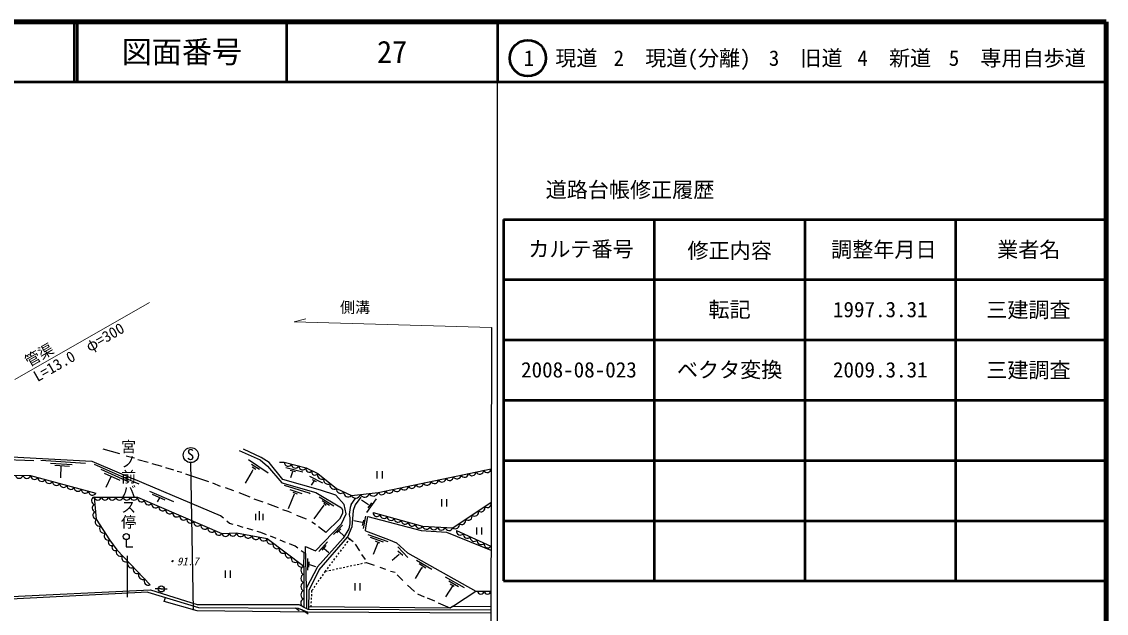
# Model space of a CAD drawing. Units: millimetres, scale not verified. Extents: x 40000 to 680000, y 20000 to 380000.
# Drawn here: x 500044 to 680000, y 281832 to 380000 of the extents above; entities that cross this region are included whole.
import ezdxf
from ezdxf.enums import TextEntityAlignment as Align

# ---------------------------------------------------------------- set-up
doc = ezdxf.new("R2010")
doc.units = ezdxf.units.MM
doc.header["$LTSCALE"] = 1000
for name, color, linetype, lineweight in [('M-BGD', 7, 'Continuous', 25), ('M-BMK-SRVR', 3, 'Continuous', 25), ('M-STR-HTXT', 7, 'Continuous', 13), ('M-TTL', 2, 'Continuous', 140), ('M-TTL-BAND', 7, 'Continuous', 25), ('M-TTL-FRAM', 2, 'Continuous', 50), ('M-TTL-LINE', 7, 'Continuous', 50)]:
    doc.layers.add(name, color=color, linetype=linetype, lineweight=lineweight)
doc.layers.add('M-TTL-TXT', color=7, linetype='Continuous')
doc.styles.add('@ＭＳ ゴシック', font='')
doc.styles.add('ＭＳ ゴシック', font='')
doc.styles.get('@ＭＳ ゴシック').set_extended_font_data('@MS Gothic')
doc.styles.get('ＭＳ ゴシック').set_extended_font_data('MS Gothic')

msp = doc.modelspace()

# ---------------------------------------------------------------- linework, layer by layer
at = {"layer": 'M-BGD'}
for p, q in [((498332, 307778), (511709, 307100)), ((513487, 309132), (516281, 308370)), ((517382, 307947), (518737, 307608)), ((494861, 307439), (502057, 307185)), ((503243, 307270), (510609, 306762)), ((504851, 306762), (508407, 306508)), ((505529, 306423), (507984, 306254)), ((506545, 306338), (506460, 304306)), ((511709, 307100), (516197, 305153)), ((512048, 306592), (518567, 303714)), ((519329, 307354), (521023, 306931)), ((521615, 306677), (523309, 306254)), ((523901, 306000), (525256, 305661)), ((528050, 306846), (528473, 282378)), ((537648, 307380), (540925, 305145)), ((538151, 306585), (539497, 305777)), ((538292, 306140), (538888, 305766)), ((543897, 306011), (546706, 305309)), ((513149, 305746), (517798, 303666)), ((513741, 305068), (516329, 303924)), ((514842, 304476), (513995, 302698)), ((516197, 305153), (518567, 304137)), ((533037, 297984), (518567, 304137)), ((525849, 305407), (526611, 305238)), ((527203, 304984), (531013, 303714)), ((544576, 305602), (545500, 305356)), ((544997, 305286), (544623, 304314)), ((547806, 304595), (549959, 303495)), ((558985, 305398), (558985, 304198)), ((559885, 304198), (559885, 305398)), ((518567, 303714), (519499, 303290)), ((531691, 303460), (532961, 302952)), ((533807, 302698), (535162, 302190)), ((544541, 302398), (546518, 301731)), ((548523, 303757), (548086, 303070)), ((548258, 304053), (548898, 303725)), ((521277, 302105), (525256, 300412)), ((521700, 301597), (523817, 300666)), ((522885, 301004), (522547, 300327)), ((536093, 301851), (537871, 301174)), ((538549, 300835), (540073, 300327)), ((545231, 301579), (544236, 299168)), ((545020, 301930), (545723, 301673)), ((549393, 301146), (551827, 299679)), ((554720, 299904), (555368, 300853)), ((556298, 301081), (555397, 299819)), ((557562, 299853), (556438, 300608)), ((558861, 300801), (557281, 298536)), ((569706, 300765), (569706, 299565)), ((570606, 299565), (570606, 300765)), ((539484, 297305), (539484, 298805)), ((540835, 300073), (542613, 299396)), ((543290, 299057), (544221, 298803)), ((544221, 298803), (544729, 298549)), ((550181, 299781), (548512, 297511)), ((550165, 300101), (550540, 299796)), ((553111, 299311), (553281, 298972)), ((553281, 298972), (553281, 298380)), ((554551, 299396), (554381, 298210)), ((554720, 299904), (554551, 299396)), ((555059, 298888), (554805, 296178)), ((555397, 299819), (555059, 298888)), ((558088, 300186), (557456, 299326)), ((533512, 297592), (533037, 297984)), ((534529, 296755), (534053, 297147)), ((538884, 297305), (538884, 298355)), ((540084, 297305), (540084, 298355)), ((545661, 298126), (547269, 297533)), ((548201, 297025), (548793, 296602)), ((552773, 297448), (550487, 295247)), ((553281, 298380), (552773, 297448)), ((554381, 298210), (554466, 297702)), ((554466, 297702), (554466, 296686)), ((556538, 296876), (555149, 297157)), ((556748, 297290), (556561, 296416)), ((557105, 297957), (556684, 295886)), ((535158, 296573), (534529, 296755)), ((536790, 296098), (535830, 296377)), ((538423, 295624), (537463, 295903)), ((539724, 295246), (539095, 295429)), ((540673, 294866), (539724, 295246)), ((550487, 295247), (549301, 296178)), ((553255, 296442), (551803, 294882)), ((552981, 295833), (552326, 295178)), ((552724, 295389), (553465, 294710)), ((554805, 296178), (554127, 294485)), ((554466, 296686), (554297, 295840)), ((557091, 295501), (560901, 294062)), ((572197, 295597), (577904, 292951)), ((575493, 296094), (575493, 294894)), ((576393, 294894), (576393, 296094)), ((517394, 294060), (517394, 292874)), ((542252, 294235), (541323, 294606)), ((543830, 293604), (542902, 293975)), ((545429, 292964), (544480, 293344)), ((550766, 293700), (549323, 292069)), ((554007, 293540), (554187, 293779)), ((554127, 294485), (555059, 293723)), ((554368, 294019), (554493, 294186)), ((557457, 294920), (560816, 293723)), ((560054, 293638), (557925, 294416)), ((559123, 293554), (558361, 291606)), ((558705, 293882), (559383, 293543)), ((560901, 294062), (562255, 293554)), ((562255, 293554), (564033, 291860)), ((517394, 292874), (518495, 292874)), ((545876, 292636), (545429, 292964)), ((546886, 291893), (546440, 292221)), ((546856, 289651), (546886, 291893)), ((550532, 293060), (549822, 292288)), ((550235, 292569), (551008, 291898)), ((552565, 291621), (552745, 291861)), ((552926, 292101), (553106, 292340)), ((553286, 292580), (553466, 292820)), ((553647, 293060), (553827, 293300)), ((555397, 293300), (556075, 292199)), ((556413, 291606), (557006, 290760)), ((562679, 291606), (561493, 290590)), ((562425, 292876), (564118, 291098)), ((562466, 292176), (563295, 291461)), ((564033, 291860), (575379, 285510)), ((517551, 291352), (517551, 290506)), ((517551, 290506), (517551, 284494)), ((547488, 290900), (547441, 288986)), ((547680, 290354), (547639, 289475)), ((551123, 289703), (551303, 289942)), ((551484, 290182), (551664, 290422)), ((551844, 290662), (552024, 290902)), ((552205, 291141), (552385, 291381)), ((554550, 289691), (554843, 289753)), ((555136, 289816), (555430, 289879)), ((555723, 289941), (556017, 290004)), ((556310, 290067), (556603, 290129)), ((556897, 290192), (557175, 290252)), ((557175, 290252), (558530, 289828)), ((565557, 290675), (568097, 289151)), ((565981, 290082), (567081, 289405)), ((533813, 288919), (533813, 287719)), ((534713, 287719), (534713, 288919)), ((549935, 288071), (550107, 288316)), ((550279, 288562), (550457, 288816)), ((550457, 288816), (550582, 288983)), ((550457, 288816), (550736, 288876)), ((550763, 289223), (550943, 289463)), ((551029, 288939), (551322, 289001)), ((551616, 289064), (551909, 289127)), ((552203, 289189), (552496, 289252)), ((552789, 289315), (553083, 289377)), ((553376, 289440), (553669, 289503)), ((553963, 289565), (554256, 289628)), ((559461, 289490), (560393, 289151)), ((561239, 288812), (562001, 288643)), ((562340, 288220), (563271, 287288)), ((566404, 289405), (565303, 287627)), ((566573, 289320), (566404, 289405)), ((548560, 286104), (548732, 286350)), ((548904, 286596), (549076, 286841)), ((549248, 287087), (549420, 287333)), ((549592, 287579), (549763, 287825)), ((555325, 286807), (555325, 285607)), ((556225, 285607), (556225, 286807)), ((564033, 286526), (565219, 285426)), ((570299, 287881), (573431, 286103)), ((571569, 286442), (570383, 284579)), ((570891, 287204), (572500, 286272)), ((571145, 286696), (571823, 286357)), ((492575, 284325), (521417, 285720)), ((520961, 285352), (492579, 283883)), ((520961, 285352), (529369, 282789)), ((523195, 285880), (522195, 285880)), ((523195, 285880), (524195, 285880)), ((548132, 284103), (548147, 284403)), ((548163, 284703), (548179, 285002)), ((548194, 285302), (548210, 285604)), ((548210, 285604), (548388, 285858)), ((565727, 285087), (566827, 284579)), ((567335, 284410), (568521, 283902)), ((546093, 282219), (545456, 282693)), ((571113, 282674), (547718, 282906)), ((548069, 282902), (548085, 283205)), ((548100, 283504), (548116, 283804)), ((547570, 281665), (546544, 282407))]:
    msp.add_line(p, q, dxfattribs=at)
for points in [[(536142, 308840), (539600, 307278), (540812, 306242), (543216, 303487), (548868, 301854), (553111, 299311)], [(547318, 286064), (547148, 292937), (548798, 292200), (553116, 296676), (553889, 298361), (553555, 299871), (552168, 301433), (549606, 302293), (543392, 304048), (541127, 306874), (539793, 307699), (536862, 309051)], [(542813, 306893), (543602, 306893), (547236, 305984), (549171, 305036), (552252, 302548), (554740, 301363), (559203, 301877), (577939, 305827)], [(480555, 303532), (487585, 304875), (501527, 304717), (512348, 301755)], [(538420, 305625), (538280, 305426), (537110, 303448)], [(547899, 301673), (547724, 301743), (543675, 303030)], [(512061, 301122), (519276, 301096), (533270, 295053), (535679, 295171), (540774, 294223), (546856, 289651), (546848, 282867)], [(512061, 301122), (512399, 297480), (514611, 294004), (515822, 292345), (521378, 286579)], [(549924, 300561), (550087, 300452), (551102, 299757)], [(558343, 298559), (566549, 296308), (571565, 296032), (577924, 300258)], [(557091, 295501), (557140, 296024), (557492, 297920), (566297, 295581), (570509, 295283), (577903, 292298)], [(554297, 295840), (553392, 294279), (549126, 289540), (547318, 286064), (547322, 282615)], [(547712, 282499), (547757, 285696), (549425, 289048), (554127, 294485)], [(547769, 289933), (547961, 289891), (548767, 289595)], [(521417, 285720), (529176, 283298), (546049, 283289), (547541, 282499), (577876, 282392)], [(529158, 282245), (523699, 283807), (523877, 284463)], [(571517, 282955), (571872, 283209), (575379, 285510)], [(575379, 285510), (575664, 285526), (577884, 285526)], [(529369, 282789), (545892, 282690), (547493, 281995)], [(577877, 282902), (571517, 282955), (571113, 282674), (569200, 283534)], [(577874, 281865), (547493, 281995), (529158, 282245)]]:
    msp.add_lwpolyline(points, dxfattribs=at)
for centre, radius in [((528105, 308088), 1250), ((517394, 294560), 500), ((523195, 285880), 500)]:
    msp.add_circle(centre, radius, dxfattribs=at)
for centre, radius, start, end in [((544242, 306877), 640, 178.57487, 333.35264), ((545453, 306574), 640, 178.57487, 333.35264), ((546664, 306271), 640, 178.57487, 333.35264), ((547738, 305783), 540, 158.17514, 329.63401), ((499627, 304890), 652, 192.80747, 345.8941), ((500895, 304876), 652, 192.80747, 345.8941), ((502164, 304686), 638, 177.22128, 332.16235), ((503367, 304357), 638, 177.22128, 332.16235), ((548705, 305310), 540, 158.17514, 329.63401), ((549801, 304766), 686, 156.77826, 305.36665), ((550828, 303937), 686, 156.77826, 305.36665), ((569788, 304269), 657, 205.75643, 358.05166), ((571037, 304532), 657, 205.75643, 358.05166), ((572286, 304796), 657, 205.75643, 358.05166), ((573535, 305059), 657, 205.75643, 358.05166), ((574784, 305322), 657, 205.75643, 358.05166), ((576033, 305586), 657, 205.75643, 358.05166), ((577282, 305849), 657, 205.75643, 358.05166), ((504569, 304028), 638, 177.22128, 332.16235), ((505772, 303699), 638, 177.22128, 332.16235), ((506974, 303370), 638, 177.22128, 332.16235), ((508176, 303040), 638, 177.22128, 332.16235), ((509379, 302711), 638, 177.22128, 332.16235), ((510581, 302382), 638, 177.22128, 332.16235), ((551855, 303107), 686, 156.77826, 305.36665), ((552971, 302455), 725, 172.59835, 316.47496), ((561044, 302426), 657, 205.75643, 358.05166), ((562293, 302689), 657, 205.75643, 358.05166), ((563542, 302952), 657, 205.75643, 358.05166), ((564791, 303216), 657, 205.75643, 358.05166), ((566041, 303479), 657, 205.75643, 358.05166), ((567290, 303742), 657, 205.75643, 358.05166), ((568539, 304006), 657, 205.75643, 358.05166), ((511784, 302053), 638, 177.22128, 332.16235), ((512239, 300526), 622, 106.58765, 264.01279), ((512663, 301231), 611, 190.2927, 349.28908), ((513865, 301227), 611, 190.2927, 349.28908), ((515068, 301222), 611, 190.2927, 349.28908), ((516270, 301218), 611, 190.2927, 349.28908), ((517473, 301214), 611, 190.2927, 349.28908), ((518675, 301209), 611, 190.2927, 349.28908), ((519920, 300985), 653, 170.22341, 323.06752), ((521086, 300481), 653, 170.22341, 323.06752), ((554215, 301862), 725, 172.59835, 316.47496), ((555448, 301758), 811, 209.09265, 344.03274), ((556936, 301929), 811, 209.09265, 344.03274), ((558424, 302100), 811, 209.09265, 344.03274), ((559795, 302163), 657, 205.75643, 358.05166), ((512351, 299312), 622, 106.58765, 264.01279), ((522252, 299977), 653, 170.22341, 323.06752), ((523418, 299474), 653, 170.22341, 323.06752), ((524584, 298970), 653, 170.22341, 323.06752), ((575189, 298626), 655, 227.28502, 19.92638), ((576249, 299330), 655, 227.28502, 19.92638), ((577309, 300034), 655, 227.28502, 19.92638), ((512464, 298098), 622, 106.58765, 264.01279), ((512955, 297019), 721, 140.34506, 284.59732), ((525751, 298467), 653, 170.22341, 323.06752), ((526917, 297963), 653, 170.22341, 323.06752), ((528083, 297460), 653, 170.22341, 323.06752), ((529249, 296956), 653, 170.22341, 323.06752), ((558961, 298514), 619, 175.77624, 333.54248), ((560133, 298192), 619, 175.77624, 333.54248), ((561305, 297870), 619, 175.77624, 333.54248), ((562478, 297549), 619, 175.77624, 333.54248), ((563650, 297227), 619, 175.77624, 333.54248), ((564822, 296906), 619, 175.77624, 333.54248), ((573069, 297217), 655, 227.28502, 19.92638), ((574129, 297921), 655, 227.28502, 19.92638), ((513692, 295861), 721, 140.34506, 284.59732), ((514429, 294702), 721, 140.34506, 284.59732), ((530415, 296453), 653, 170.22341, 323.06752), ((531582, 295949), 653, 170.22341, 323.06752), ((532748, 295445), 653, 170.22341, 323.06752), ((535071, 295255), 614, 193.4877, 352.14341), ((536347, 295220), 670, 184.13436, 334.78728), ((565994, 296584), 619, 175.77624, 333.54248), ((567184, 296418), 644, 189.78711, 343.9032), ((568438, 296348), 644, 189.78711, 343.9032), ((569692, 296279), 644, 189.78711, 343.9032), ((570946, 296210), 644, 189.78711, 343.9032), ((572009, 296513), 655, 227.28502, 19.92638), ((572829, 295465), 646, 168.1721, 322.07785), ((514925, 293597), 514, 127.65896, 304.61179), ((533867, 295196), 614, 193.4877, 352.14341), ((537621, 294983), 670, 184.13436, 334.78728), ((538895, 294746), 670, 184.13436, 334.78728), ((540168, 294509), 670, 184.13436, 334.78728), ((541372, 293964), 652, 156.55223, 309.57581), ((542386, 293202), 652, 156.55223, 309.57581), ((573970, 294936), 646, 168.1721, 322.07785), ((575112, 294406), 646, 168.1721, 322.07785), ((576253, 293877), 646, 168.1721, 322.07785), ((577395, 293348), 646, 168.1721, 322.07785), ((515530, 292768), 514, 127.65896, 304.61179), ((516426, 292000), 695, 150.24353, 297.62478), ((543400, 292440), 652, 156.55223, 309.57581), ((544413, 291678), 652, 156.55223, 309.57581), ((517352, 291039), 695, 150.24353, 297.62478), ((518278, 290078), 695, 150.24353, 297.62478), ((545427, 290915), 652, 156.55223, 309.57581), ((546441, 290153), 652, 156.55223, 309.57581), ((519203, 289117), 695, 150.24353, 297.62478), ((520129, 288156), 695, 150.24353, 297.62478), ((547064, 287615), 710, 107.14585, 252.7067), ((547066, 288972), 710, 107.14585, 252.7067), ((521055, 287195), 695, 150.24353, 297.62478), ((547062, 286258), 710, 107.14585, 252.7067), ((547060, 284902), 710, 107.14585, 252.7067), ((576219, 285584), 558, 185.97982, 354.01648), ((577329, 285584), 558, 185.97982, 354.01648), ((547059, 283545), 710, 107.14585, 252.7067)]:
    msp.add_arc(centre, radius, start, end, dxfattribs=at)
at = {"layer": 'M-BMK-SRVR'}
msp.add_line((578003, 329283), (577864, 278298), dxfattribs=at)
at = {"layer": 'M-STR-HTXT'}
for p, q in [((521242, 333379), (498925, 320647)), ((545237, 330214), (547183, 330677)), ((545237, 330214), (578003, 329283))]:
    msp.add_line(p, q, dxfattribs=at)
at = {"layer": 'M-TTL'}
for p, q in [((680000, 380000), (40000, 380000)), ((680000, 20000), (680000, 380000))]:
    msp.add_line(p, q, dxfattribs=at)
at = {"layer": 'M-TTL-BAND'}
msp.add_line((579000, 20000), (579000, 370000), dxfattribs=at)
at = {"layer": 'M-TTL-FRAM'}
for p, q in [((580000, 347197), (580000, 287197)), ((580000, 347197), (680000, 347197)), ((580000, 287197), (680000, 287197))]:
    msp.add_line(p, q, dxfattribs=at)
at = {"layer": 'M-TTL-LINE'}
for p, q in [((508747, 380000), (508747, 370000)), ((509247, 380000), (509247, 370000)), ((543997, 380000), (543997, 370000)), ((579000, 380000), (579000, 370000)), ((40000, 370000), (680000, 370000)), ((605000, 347197), (605000, 287197)), ((630000, 347197), (630000, 287197)), ((655000, 347197), (655000, 287197)), ((580000, 337197), (680000, 337197)), ((580000, 327197), (680000, 327197)), ((580000, 317197), (680000, 317197)), ((580000, 307197), (680000, 307197)), ((580000, 297197), (680000, 297197))]:
    msp.add_line(p, q, dxfattribs=at)
msp.add_circle((584031, 373958), 3000, dxfattribs=at)

# ---------------------------------------------------------------- texts
at = {"layer": 'M-BGD', "style": '@ＭＳ ゴシック'}
msp.add_text('宮ノ前バス停', height=1833, rotation=270, dxfattribs=at).set_placement((516282, 310759), align=Align.BOTTOM_LEFT)
at = {"layer": 'M-BGD', "style": 'ＭＳ ゴシック'}
msp.add_text('S', height=1833, dxfattribs=at).set_placement((527426, 306715), align=Align.BOTTOM_LEFT)
at = {"layer": 'M-BGD', "style": 'ＭＳ ゴシック', "oblique": 15}
msp.add_text('・91.7', height=1320, dxfattribs=at).set_placement((523981, 289390), align=Align.BOTTOM_LEFT)
at = {"layer": 'M-STR-HTXT', "style": 'ＭＳ ゴシック'}
msp.add_text('側溝', height=1833, dxfattribs=at).set_placement((552860, 331138), align=Align.BOTTOM_LEFT)
for s, rotation, p in [('L=13.0\u3000φ=300', 29.836, (502935, 319702)), ('管渠', 29.705, (501507, 322196))]:
    msp.add_text(s, height=1833, rotation=rotation, dxfattribs=at).set_placement(p, align=Align.BOTTOM_LEFT)
at = {"layer": 'M-TTL-TXT', "style": 'ＭＳ ゴシック'}
for s, height, p in [('図面番号', 3666, (526622, 375000)), ('27', 3666, (561497, 375000)), ('1\u3000現道', 2566, (589448, 373958)), ('2\u3000現道(分離)', 2566, (609619, 373958)), ('3\u3000旧道', 2566, (630121, 373958)), ('4\u3000新道', 2566, (644824, 373958)), ('5\u3000専用自歩道', 2566, (665228, 373958)), ('道路台帳修正履歴', 2566, (600968, 352113)), ('カルテ番号', 2566, (592839, 342277)), ('調整年月日', 2566, (643089, 342197)), ('業者名', 2566, (667134, 342197)), ('修正内容', 2566, (617509, 342023)), ('転記', 2566, (617500, 332245)), ('1997.3.31', 2566, (642500, 332245)), ('三建調査', 2566, (667077, 332189)), ('2008-08-023', 2566, (592500, 322245)), ('ベクタ変換', 2566, (617500, 322245)), ('2009.3.31', 2566, (642500, 322245)), ('三建調査', 2566, (667077, 322189))]:
    msp.add_text(s, height=height, dxfattribs=at).set_placement(p, align=Align.MIDDLE_CENTER)

doc.saveas('drawing.dxf')
